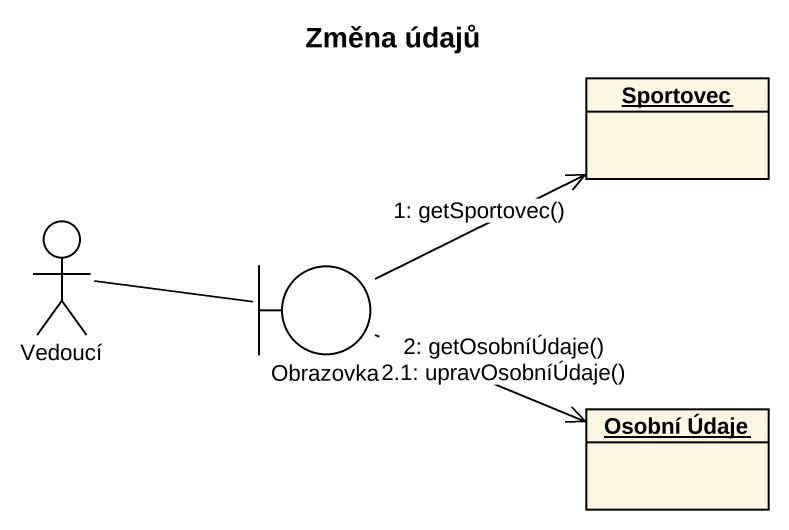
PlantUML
@startuml
title Změna údajů
allowmixing
hide circle
hide empty members
object Sportovec
actor Vedoucí
boundary Obrazovka
object "Osobní Údaje" as Osobní_Údaje
Vedoucí -right- Obrazovka
Obrazovka -right-> Sportovec : 1: getSportovec()
Obrazovka -right-> Osobní_Údaje : 2: getOsobníÚdaje()\n2.1: upravOsobníÚdaje()
@enduml
